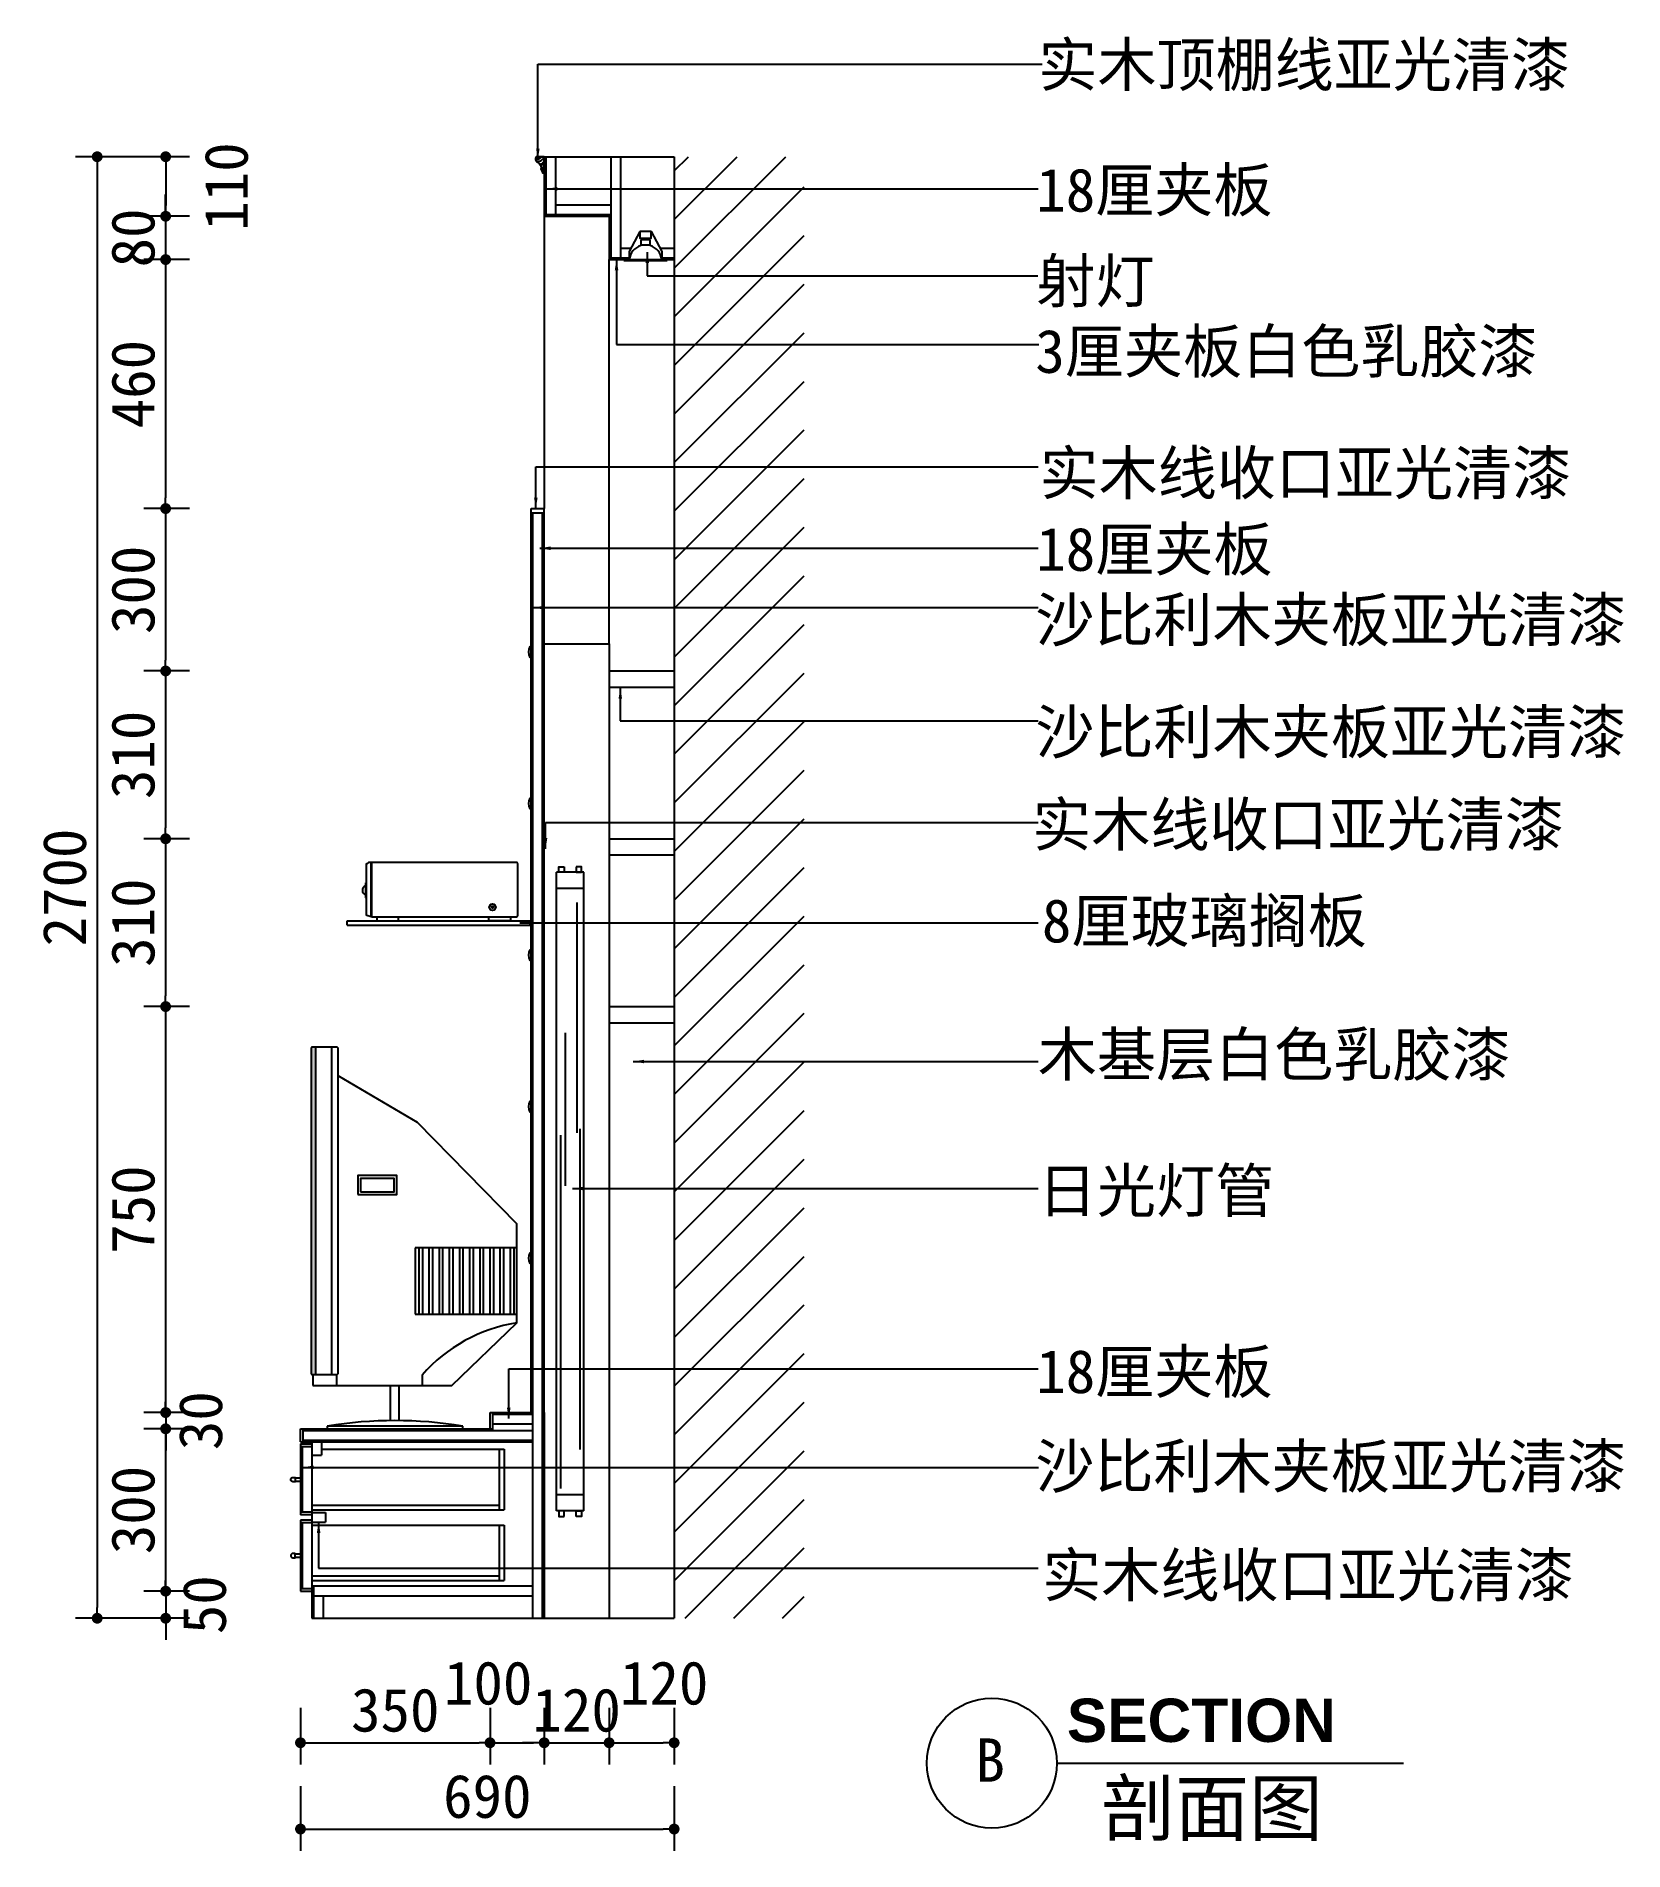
# Model space of a CAD drawing. Extents: x 4489 to 7420, y 1007 to 4359.
import ezdxf

# ---------------------------------------------------------------- set-up
doc = ezdxf.new("R2010")
doc.units = 0
doc.header["$MEASUREMENT"] = 0
doc.layers.get('0').update_dxf_attribs({"linetype": 'CONTINUOUS'})
doc.layers.get('DEFPOINTS').update_dxf_attribs({"linetype": 'CONTINUOUS'})
for name, color, linetype in [('2', 2, 'CONTINUOUS'), ('3', 3, 'CONTINUOUS'), ('4', 4, 'CONTINUOUS'), ('7', 7, 'CONTINUOUS'), ('BH', 3, 'CONTINUOUS'), ('DIM', 3, 'CONTINUOUS'), ('TEXT', 3, 'CONTINUOUS')]:
    doc.layers.add(name, color=color, linetype=linetype)
doc.styles.add('HT', font='swisseb.ttf')
doc.styles.add('HZ', font='SIMFANG0.TTF')
doc.dimstyles.new('ISO-25', dxfattribs={"dimscale": 40, "dimtxt": 2, "dimasz": 0.5, "dimexe": 1, "dimexo": 1, "dimgap": 0.5, "dimtad": 1, "dimdec": 0, "dimzin": 0, "dimtxsty": 'HZ', "dimblk1": 'DOT', "dimblk2": 'DOT', "dimsah": 1, "dimcen": 0, "dimazin": 3, "dimtfac": 0.5, "dimtdec": 0, "dimtix": 1, "dimtmove": 0, "dimatfit": 3, "dimtolj": 1, "dimtzin": 0})

# ---------------------------------------------------------------- blocks, each defined once
blk = doc.blocks.new('_DOT')
at = {"color": 0, "linetype": 'BYBLOCK'}
blk.add_line((-0.5, 0), (-1, 0), dxfattribs=at)
at = {"color": 0, "linetype": 'BYBLOCK', "const_width": 0.5}
blk.add_lwpolyline([(-0.25, 0, 1), (0.25, 0, 1)], format="xyb", close=True, dxfattribs=at)
blk = doc.blocks.new('*D18')
at = {"color": 0, "linetype": 'BYBLOCK'}
for p, q in [((-11850.8, 29370.8), (-11850.8, 29251.4)), ((-11160.8, 29370.8), (-11160.8, 29251.4)), ((-11830.8, 29291.4), (-11180.8, 29291.4))]:
    blk.add_line(p, q, dxfattribs=at)
at = {"layer": 'DEFPOINTS', "color": 0, "linetype": 'BYBLOCK'}
for p in [(-11850.8, 29410.8), (-11160.8, 29410.8), (-11160.8, 29291.4)]:
    blk.add_point(p, dxfattribs=at)
at = {"color": 0, "linetype": 'BYBLOCK', "xscale": 20, "yscale": 20, "zscale": 20, "rotation": 180}
blk.add_blockref('_DOT', (-11850.8, 29291.4), dxfattribs=at)
at = {"color": 0, "linetype": 'BYBLOCK', "xscale": 20, "yscale": 20, "zscale": 20}
blk.add_blockref('_DOT', (-11160.8, 29291.4), dxfattribs=at)
at = {"color": 0, "linetype": 'BYBLOCK', "insert": (-11505.8, 29351.4), "char_height": 80, "attachment_point": 5, "style": 'HZ'}
blk.add_mtext('\\A1;690', dxfattribs=at)
blk = doc.blocks.new('*D14')
at = {"color": 0, "linetype": 'BYBLOCK'}
for p, q in [((-11850.8, 29465.3), (-11850.8, 29360.8)), ((-11500.8, 29465.3), (-11500.8, 29360.8)), ((-11830.8, 29400.8), (-11520.8, 29400.8))]:
    blk.add_line(p, q, dxfattribs=at)
at = {"layer": 'DEFPOINTS', "color": 0, "linetype": 'BYBLOCK'}
for p in [(-11850.8, 29505.3), (-11500.8, 29505.3), (-11500.8, 29400.8)]:
    blk.add_point(p, dxfattribs=at)
at = {"color": 0, "linetype": 'BYBLOCK', "xscale": 20, "yscale": 20, "zscale": 20, "rotation": 180}
blk.add_blockref('_DOT', (-11850.8, 29400.8), dxfattribs=at)
at = {"color": 0, "linetype": 'BYBLOCK', "xscale": 20, "yscale": 20, "zscale": 20}
blk.add_blockref('_DOT', (-11500.8, 29400.8), dxfattribs=at)
at = {"color": 0, "linetype": 'BYBLOCK', "insert": (-11675.8, 29460.8), "char_height": 80, "attachment_point": 5, "style": 'HZ'}
blk.add_mtext('\\A1;350', dxfattribs=at)
blk = doc.blocks.new('A$C7B384687')
at = {"layer": 'BH'}
h = blk.add_hatch(dxfattribs=at)
h.set_pattern_fill('CROSS,_O', color=256, scale=20)
h.set_pattern_definition([(0, (-52303.817, 4090.118), (5, 5), [2.5, -7.5]), (90, (-52302.567, 4088.868), (-5, 5), [2.5, -7.5])])
h.paths.add_polyline_path([(8, 705), (3, 705, 0.414214), (0, 702), (0, 103, 0.414214), (3, 100), (8, 100)])
h = blk.add_hatch(dxfattribs=at)
h.set_pattern_fill('STEEL,_O', color=256, scale=150, angle=45)
h.set_pattern_definition([(90, (-52303.817, 4085.943), (-18.75, 4e-15), []), (90, (-52310.446, 4092.572), (-18.75, 4e-15), [])])
h.paths.add_polyline_path([(380, 334.3), (192.1, 334.3), (192.1, 211.9), (380, 211.9)])
at = {"layer": '3'}
for p, q in [((8, 705), (8, 100)), ((38, 705), (38, 100)), ((47, 100), (47, 80)), ((205.4, 99.2), (205.4, 80)), ((280, 5), (30, 5))]:
    blk.add_line(p, q, dxfattribs=at)
blk.add_lwpolyline([(91.3, 437.5), (153.7, 437.5), (153.7, 462.6), (91.3, 462.6)], close=True, dxfattribs=at)
blk.add_arc((424.4, -91.5), 290.4, 98.7933, 138.9509, dxfattribs=at)
at = {"layer": '7'}
for p, q in [((380, 334.3), (192.1, 334.3)), ((192.1, 334.3), (192.1, 211.9)), ((192.1, 211.9), (380, 211.9)), ((3, 100), (3, 80)), ((3, 80), (47, 80)), ((147, 15), (147, 80)), ((163, 15), (163, 80)), ((30, 5), (30, 0)), ((30, 0), (280, 0)), ((280, 5), (280, 5)), ((280, 0), (280, 5))]:
    blk.add_line(p, q, dxfattribs=at)
blk.add_lwpolyline([(0, 103, 0.414214), (3, 100), (47, 100, 0.414214), (50, 103), (50, 702, 0.414214), (47, 705), (3, 705, 0.414214), (0, 702)], format="xyb", close=True, dxfattribs=at)
blk.add_lwpolyline([(47, 80), (260.1, 80), (380, 195.5), (380, 378.8), (196.3, 565.6), (50, 652.1)], dxfattribs=at)
blk.add_lwpolyline([(86.3, 432.5), (158.7, 432.5), (158.7, 467.6), (86.3, 467.6)], close=True, dxfattribs=at)
blk.add_arc((155, -771.2), 786.2, 80.8522, 99.1478, dxfattribs=at)
blk = doc.blocks.new('*D13')
at = {"color": 0, "linetype": 'BYBLOCK'}
for p, q in [((-12251.6, 32330.8), (-12399.6, 32330.8)), ((-12359.6, 32310.8), (-12359.6, 29650.8)), ((-12251.6, 29630.8), (-12399.6, 29630.8))]:
    blk.add_line(p, q, dxfattribs=at)
at = {"layer": 'DEFPOINTS', "color": 0, "linetype": 'BYBLOCK'}
for p in [(-12211.6, 32330.8), (-12359.6, 29630.8), (-12211.6, 29630.8)]:
    blk.add_point(p, dxfattribs=at)
at = {"color": 0, "linetype": 'BYBLOCK', "xscale": 20, "yscale": 20, "zscale": 20}
for p, rotation in [((-12359.6, 32330.8), 90), ((-12359.6, 29630.8), 270)]:
    blk.add_blockref('_DOT', p, dxfattribs=dict(at, rotation=rotation))
at = {"color": 0, "linetype": 'BYBLOCK', "insert": (-12419.6, 30980.8), "char_height": 80, "attachment_point": 5, "rotation": 90, "style": 'HZ'}
blk.add_mtext('\\A1;2700', dxfattribs=at)
blk = doc.blocks.new('*D9')
at = {"color": 0, "linetype": 'BYBLOCK'}
for p, q in [((-12127.8, 30760.8), (-12211.6, 30760.8)), ((-12171.6, 30740.8), (-12171.6, 30030.8)), ((-12127.8, 30010.8), (-12211.6, 30010.8))]:
    blk.add_line(p, q, dxfattribs=at)
at = {"layer": 'DEFPOINTS', "color": 0, "linetype": 'BYBLOCK'}
for p in [(-12087.8, 30760.8), (-12171.6, 30010.8), (-12087.8, 30010.8)]:
    blk.add_point(p, dxfattribs=at)
at = {"color": 0, "linetype": 'BYBLOCK', "xscale": 20, "yscale": 20, "zscale": 20}
for p, rotation in [((-12171.6, 30760.8), 90), ((-12171.6, 30010.8), 270)]:
    blk.add_blockref('_DOT', p, dxfattribs=dict(at, rotation=rotation))
at = {"color": 0, "linetype": 'BYBLOCK', "insert": (-12231.6, 30385.8), "char_height": 80, "attachment_point": 5, "rotation": 90, "style": 'HZ'}
blk.add_mtext('\\A1;750', dxfattribs=at)
blk = doc.blocks.new('*D11')
at = {"color": 0, "linetype": 'BYBLOCK'}
for p, q in [((-12127.8, 29980.8), (-12211.6, 29980.8)), ((-12171.6, 29960.8), (-12171.6, 29700.8)), ((-12127.8, 29680.8), (-12211.6, 29680.8))]:
    blk.add_line(p, q, dxfattribs=at)
at = {"layer": 'DEFPOINTS', "color": 0, "linetype": 'BYBLOCK'}
for p in [(-12087.8, 29980.8), (-12171.6, 29680.8), (-12087.8, 29680.8)]:
    blk.add_point(p, dxfattribs=at)
at = {"color": 0, "linetype": 'BYBLOCK', "xscale": 20, "yscale": 20, "zscale": 20}
for p, rotation in [((-12171.6, 29980.8), 90), ((-12171.6, 29680.8), 270)]:
    blk.add_blockref('_DOT', p, dxfattribs=dict(at, rotation=rotation))
at = {"color": 0, "linetype": 'BYBLOCK', "insert": (-12231.6, 29830.8), "char_height": 80, "attachment_point": 5, "rotation": 90, "style": 'HZ'}
blk.add_mtext('\\A1;300', dxfattribs=at)
blk = doc.blocks.new('*D12')
at = {"color": 0, "linetype": 'BYBLOCK'}
for p, q in [((3654.1, 37830.5), (3654.1, 37850.5)), ((3697.9, 37810.5), (3614.1, 37810.5)), ((3654.1, 37810.5), (3654.1, 37760.5)), ((3654.1, 37810.5), (3654.1, 37760.5)), ((3697.9, 37760.5), (3614.1, 37760.5)), ((3654.1, 37740.5), (3654.1, 37720.5))]:
    blk.add_line(p, q, dxfattribs=at)
at = {"layer": 'DEFPOINTS', "color": 0, "linetype": 'BYBLOCK'}
for p in [(3737.9, 37810.5), (3654.1, 37760.5), (3737.9, 37760.5)]:
    blk.add_point(p, dxfattribs=at)
at = {"color": 0, "linetype": 'BYBLOCK', "xscale": 20, "yscale": 20, "zscale": 20}
for p, rotation in [((3654.1, 37810.5), 270), ((3654.1, 37760.5), 90)]:
    blk.add_blockref('_DOT', p, dxfattribs=dict(at, rotation=rotation))
at = {"color": 0, "linetype": 'BYBLOCK', "insert": (3725.9, 37785.5), "char_height": 80, "attachment_point": 5, "rotation": 90, "style": 'HZ'}
blk.add_mtext('\\A1;50', dxfattribs=at)
blk = doc.blocks.new('*D10')
at = {"color": 0, "linetype": 'BYBLOCK'}
for p, q in [((3654.1, 38160.5), (3654.1, 38180.5)), ((3697.9, 38140.5), (3614.1, 38140.5)), ((3654.1, 38140.5), (3654.1, 38110.5)), ((3654.1, 38140.5), (3654.1, 38110.5)), ((3697.9, 38110.5), (3614.1, 38110.5)), ((3654.1, 38090.5), (3654.1, 38070.5))]:
    blk.add_line(p, q, dxfattribs=at)
at = {"layer": 'DEFPOINTS', "color": 0, "linetype": 'BYBLOCK'}
for p in [(3737.9, 38140.5), (3654.1, 38110.5), (3737.9, 38110.5)]:
    blk.add_point(p, dxfattribs=at)
at = {"color": 0, "linetype": 'BYBLOCK', "xscale": 20, "yscale": 20, "zscale": 20}
for p, rotation in [((3654.1, 38140.5), 270), ((3654.1, 38110.5), 90)]:
    blk.add_blockref('_DOT', p, dxfattribs=dict(at, rotation=rotation))
at = {"color": 0, "linetype": 'BYBLOCK', "insert": (3718.9, 38125.5), "char_height": 80, "attachment_point": 5, "rotation": 90, "style": 'HZ'}
blk.add_mtext('\\A1;30', dxfattribs=at)
blk = doc.blocks.new('*D5')
at = {"color": 0, "linetype": 'BYBLOCK'}
for p, q in [((-12127.8, 32140.8), (-12211.6, 32140.8)), ((-12171.6, 32120.8), (-12171.6, 31700.8)), ((-12127.8, 31680.8), (-12211.6, 31680.8))]:
    blk.add_line(p, q, dxfattribs=at)
at = {"layer": 'DEFPOINTS', "color": 0, "linetype": 'BYBLOCK'}
for p in [(-12087.8, 32140.8), (-12171.6, 31680.8), (-12087.8, 31680.8)]:
    blk.add_point(p, dxfattribs=at)
at = {"color": 0, "linetype": 'BYBLOCK', "xscale": 20, "yscale": 20, "zscale": 20}
for p, rotation in [((-12171.6, 32140.8), 90), ((-12171.6, 31680.8), 270)]:
    blk.add_blockref('_DOT', p, dxfattribs=dict(at, rotation=rotation))
at = {"color": 0, "linetype": 'BYBLOCK', "insert": (-12231.6, 31910.8), "char_height": 80, "attachment_point": 5, "rotation": 90, "style": 'HZ'}
blk.add_mtext('\\A1;460', dxfattribs=at)
blk = doc.blocks.new('*D7')
at = {"color": 0, "linetype": 'BYBLOCK'}
for p, q in [((-12127.8, 31380.8), (-12211.6, 31380.8)), ((-12171.6, 31360.8), (-12171.6, 31090.8)), ((-12127.8, 31070.8), (-12211.6, 31070.8))]:
    blk.add_line(p, q, dxfattribs=at)
at = {"layer": 'DEFPOINTS', "color": 0, "linetype": 'BYBLOCK'}
for p in [(-12087.8, 31380.8), (-12171.6, 31070.8), (-12087.8, 31070.8)]:
    blk.add_point(p, dxfattribs=at)
at = {"color": 0, "linetype": 'BYBLOCK', "xscale": 20, "yscale": 20, "zscale": 20}
for p, rotation in [((-12171.6, 31380.8), 90), ((-12171.6, 31070.8), 270)]:
    blk.add_blockref('_DOT', p, dxfattribs=dict(at, rotation=rotation))
at = {"color": 0, "linetype": 'BYBLOCK', "insert": (-12231.6, 31225.8), "char_height": 80, "attachment_point": 5, "rotation": 90, "style": 'HZ'}
blk.add_mtext('\\A1;310', dxfattribs=at)
blk = doc.blocks.new('*D8')
at = {"color": 0, "linetype": 'BYBLOCK'}
for p, q in [((-12127.8, 31070.8), (-12211.6, 31070.8)), ((-12171.6, 31050.8), (-12171.6, 30780.8)), ((-12127.8, 30760.8), (-12211.6, 30760.8))]:
    blk.add_line(p, q, dxfattribs=at)
at = {"layer": 'DEFPOINTS', "color": 0, "linetype": 'BYBLOCK'}
for p in [(-12087.8, 31070.8), (-12171.6, 30760.8), (-12087.8, 30760.8)]:
    blk.add_point(p, dxfattribs=at)
at = {"color": 0, "linetype": 'BYBLOCK', "xscale": 20, "yscale": 20, "zscale": 20}
for p, rotation in [((-12171.6, 31070.8), 90), ((-12171.6, 30760.8), 270)]:
    blk.add_blockref('_DOT', p, dxfattribs=dict(at, rotation=rotation))
at = {"color": 0, "linetype": 'BYBLOCK', "insert": (-12231.6, 30915.8), "char_height": 80, "attachment_point": 5, "rotation": 90, "style": 'HZ'}
blk.add_mtext('\\A1;310', dxfattribs=at)
blk = doc.blocks.new('*D6')
at = {"color": 0, "linetype": 'BYBLOCK'}
for p, q in [((-12127.8, 31680.8), (-12211.6, 31680.8)), ((-12171.6, 31660.8), (-12171.6, 31400.8)), ((-12127.8, 31380.8), (-12211.6, 31380.8))]:
    blk.add_line(p, q, dxfattribs=at)
at = {"layer": 'DEFPOINTS', "color": 0, "linetype": 'BYBLOCK'}
for p in [(-12087.8, 31680.8), (-12171.6, 31380.8), (-12087.8, 31380.8)]:
    blk.add_point(p, dxfattribs=at)
at = {"color": 0, "linetype": 'BYBLOCK', "xscale": 20, "yscale": 20, "zscale": 20}
for p, rotation in [((-12171.6, 31680.8), 90), ((-12171.6, 31380.8), 270)]:
    blk.add_blockref('_DOT', p, dxfattribs=dict(at, rotation=rotation))
at = {"color": 0, "linetype": 'BYBLOCK', "insert": (-12231.6, 31530.8), "char_height": 80, "attachment_point": 5, "rotation": 90, "style": 'HZ'}
blk.add_mtext('\\A1;300', dxfattribs=at)
blk = doc.blocks.new('*D4')
at = {"color": 0, "linetype": 'BYBLOCK'}
for p, q in [((-12171.6, 32240.8), (-12171.6, 32260.8)), ((-12127.8, 32220.8), (-12211.6, 32220.8)), ((-12171.6, 32220.8), (-12171.6, 32140.8)), ((-12127.8, 32140.8), (-12211.6, 32140.8)), ((-12171.6, 32120.8), (-12171.6, 32100.8))]:
    blk.add_line(p, q, dxfattribs=at)
at = {"layer": 'DEFPOINTS', "color": 0, "linetype": 'BYBLOCK'}
for p in [(-12087.8, 32220.8), (-12171.6, 32140.8), (-12087.8, 32140.8)]:
    blk.add_point(p, dxfattribs=at)
at = {"color": 0, "linetype": 'BYBLOCK', "xscale": 20, "yscale": 20, "zscale": 20}
for p, rotation in [((-12171.6, 32220.8), 270), ((-12171.6, 32140.8), 90)]:
    blk.add_blockref('_DOT', p, dxfattribs=dict(at, rotation=rotation))
at = {"color": 0, "linetype": 'BYBLOCK', "insert": (-12231.6, 32180.8), "char_height": 80, "attachment_point": 5, "rotation": 90, "style": 'HZ'}
blk.add_mtext('\\A1;80', dxfattribs=at)
blk = doc.blocks.new('*D3')
at = {"color": 0, "linetype": 'BYBLOCK'}
for p, q in [((3697.9, 40460.5), (3614.1, 40460.5)), ((3654.1, 40440.5), (3654.1, 40370.5)), ((3697.9, 40350.5), (3614.1, 40350.5))]:
    blk.add_line(p, q, dxfattribs=at)
at = {"layer": 'DEFPOINTS', "color": 0, "linetype": 'BYBLOCK'}
for p in [(3737.9, 40460.5), (3654.1, 40350.5), (3737.9, 40350.5)]:
    blk.add_point(p, dxfattribs=at)
at = {"color": 0, "linetype": 'BYBLOCK', "xscale": 20, "yscale": 20, "zscale": 20}
for p, rotation in [((3654.1, 40460.5), 90), ((3654.1, 40350.5), 270)]:
    blk.add_blockref('_DOT', p, dxfattribs=dict(at, rotation=rotation))
at = {"color": 0, "linetype": 'BYBLOCK', "insert": (3766.3, 40405.5), "char_height": 80, "attachment_point": 5, "rotation": 90, "style": 'HZ'}
blk.add_mtext('\\A1;110', dxfattribs=at)
blk = doc.blocks.new('*D17')
at = {"color": 0, "linetype": 'BYBLOCK'}
for p, q in [((-11280.8, 29465.3), (-11280.8, 29360.8)), ((-11160.8, 29465.3), (-11160.8, 29360.8)), ((-11260.8, 29400.8), (-11180.8, 29400.8))]:
    blk.add_line(p, q, dxfattribs=at)
at = {"layer": 'DEFPOINTS', "color": 0, "linetype": 'BYBLOCK'}
for p in [(-11280.8, 29505.3), (-11160.8, 29505.3), (-11160.8, 29400.8)]:
    blk.add_point(p, dxfattribs=at)
at = {"color": 0, "linetype": 'BYBLOCK', "xscale": 20, "yscale": 20, "zscale": 20, "rotation": 180}
blk.add_blockref('_DOT', (-11280.8, 29400.8), dxfattribs=at)
at = {"color": 0, "linetype": 'BYBLOCK', "xscale": 20, "yscale": 20, "zscale": 20}
blk.add_blockref('_DOT', (-11160.8, 29400.8), dxfattribs=at)
at = {"color": 0, "linetype": 'BYBLOCK', "insert": (-11179.2, 29510.8), "char_height": 80, "attachment_point": 5, "style": 'HZ'}
blk.add_mtext('\\A1;120', dxfattribs=at)
blk = doc.blocks.new('*D16')
at = {"color": 0, "linetype": 'BYBLOCK'}
for p, q in [((-11400.8, 29465.3), (-11400.8, 29360.8)), ((-11280.8, 29465.3), (-11280.8, 29360.8)), ((-11420.8, 29400.8), (-11440.8, 29400.8)), ((-11400.8, 29400.8), (-11280.8, 29400.8)), ((-11260.8, 29400.8), (-11240.8, 29400.8))]:
    blk.add_line(p, q, dxfattribs=at)
at = {"layer": 'DEFPOINTS', "color": 0, "linetype": 'BYBLOCK'}
for p in [(-11400.8, 29505.3), (-11280.8, 29505.3), (-11280.8, 29400.8)]:
    blk.add_point(p, dxfattribs=at)
at = {"color": 0, "linetype": 'BYBLOCK', "xscale": 20, "yscale": 20, "zscale": 20}
blk.add_blockref('_DOT', (-11400.8, 29400.8), dxfattribs=at)
at = {"color": 0, "linetype": 'BYBLOCK', "xscale": 20, "yscale": 20, "zscale": 20, "rotation": 180}
blk.add_blockref('_DOT', (-11280.8, 29400.8), dxfattribs=at)
at = {"color": 0, "linetype": 'BYBLOCK', "insert": (-11340.8, 29460.8), "char_height": 80, "attachment_point": 5, "style": 'HZ'}
blk.add_mtext('\\A1;120', dxfattribs=at)
blk = doc.blocks.new('*D15')
at = {"color": 0, "linetype": 'BYBLOCK'}
for p, q in [((-11500.8, 29465.3), (-11500.8, 29360.8)), ((-11400.8, 29465.3), (-11400.8, 29360.8)), ((-11480.8, 29400.8), (-11420.8, 29400.8))]:
    blk.add_line(p, q, dxfattribs=at)
at = {"layer": 'DEFPOINTS', "color": 0, "linetype": 'BYBLOCK'}
for p in [(-11500.8, 29505.3), (-11400.8, 29505.3), (-11400.8, 29400.8)]:
    blk.add_point(p, dxfattribs=at)
at = {"color": 0, "linetype": 'BYBLOCK', "xscale": 20, "yscale": 20, "zscale": 20, "rotation": 180}
blk.add_blockref('_DOT', (-11500.8, 29400.8), dxfattribs=at)
at = {"color": 0, "linetype": 'BYBLOCK', "xscale": 20, "yscale": 20, "zscale": 20}
blk.add_blockref('_DOT', (-11400.8, 29400.8), dxfattribs=at)
at = {"color": 0, "linetype": 'BYBLOCK', "insert": (-11504.2, 29510.8), "char_height": 80, "attachment_point": 5, "style": 'HZ'}
blk.add_mtext('\\A1;100', dxfattribs=at)
blk = doc.blocks.new('A$C7C87166E')
at = {"layer": '3'}
for p, q in [((16.6, 8.1), (16.6, 108)), ((17.6, 8.1), (17.6, 108))]:
    blk.add_line(p, q, dxfattribs=at)
blk.add_lwpolyline([(6.9, 70.8, 0.414214), (5.9, 69.8), (5.9, 43.8, 0.414214), (6.9, 42.8)], format="xyb", dxfattribs=at)
for radius in [6, 2]:
    blk.add_circle((240.5, 25.7), radius, dxfattribs=at)
blk.add_arc((8.4, 56.8), 8.36, 106.8964, 253.1036, dxfattribs=at)
at = {"layer": '7'}
blk.add_lwpolyline([(16.6, 8.1, 0.089934), (17.3, 8), (284.9, 8, 0.414214), (286.9, 10), (286.9, 106, 0.414214), (284.9, 108), (12.3, 108, 0.089934), (11.6, 107.9), (8.2, 105.5, 0.312633), (6.9, 103.6), (6.9, 12.4, 0.312633), (8.2, 10.5)], format="xyb", close=True, dxfattribs=at)
for points in [[(26.7, 8), (26.7, 1, 0.414214), (27.7, 0), (65.7, 0, 0.414214), (66.7, 1), (66.7, 8)], [(273.5, 8), (273.5, 1, -0.414214), (272.5, 0), (234.5, 0, -0.414214), (233.5, 1), (233.5, 8)]]:
    blk.add_lwpolyline(points, format="xyb", dxfattribs=at)

msp = doc.modelspace()

# ---------------------------------------------------------------- hatches: boundary and pattern name
at = {"layer": 'BH'}
h = msp.add_hatch(dxfattribs=at)
h.set_pattern_fill('ANSI31', color=256, scale=20, style=0)
h.set_pattern_definition([(45, (17267.61, -28112.375), (-44.90128, 44.90128), [])])
h.paths.add_polyline_path([(5906.8, 4136.9), (5666.8, 4136.9), (5666.8, 1436.9), (5906.8, 1436.9)])

# ---------------------------------------------------------------- linework, layer by layer
at = {"layer": '2'}
msp.add_line((5666.8, 4136.9), (5666.8, 1436.9), dxfattribs=at)
at = {"layer": '2', "color": 1}
msp.add_line((4997.8, 1436.9), (5666.8, 1436.9), dxfattribs=at)
at = {"layer": '3'}
for p, q in [((5447.8, 4136.9), (5447.8, 4029.9)), ((5567.8, 4136.9), (5567.8, 3949.9)), ((5429.8, 4029.9), (5426.8, 4026.9)), ((5447.8, 4047.9), (5549.8, 4047.9)), ((5546.8, 4026.9), (5549.8, 4029.9)), ((5603.3, 3998.8), (5583.9, 3961.9)), ((5624.6, 3998.8), (5643.9, 3961.9)), ((5567.8, 3967.9), (5587.1, 3967.9)), ((5583.9, 3961.9), (5583.9, 3944.9)), ((5622.5, 3983.3), (5605.4, 3983.3)), ((5605.4, 3983.3), (5605.4, 3972.5)), ((5605.4, 3973.8), (5622.5, 3973.8)), ((5608.2, 3986.5), (5608.2, 3983.3)), ((5610.2, 3986.5), (5610.2, 3983.3)), ((5617.7, 3986.5), (5617.7, 3983.3)), ((5619.7, 3986.5), (5619.7, 3983.3)), ((5622.5, 3972.5), (5622.5, 3983.3)), ((5640.8, 3967.9), (5666.8, 3967.9)), ((5643.9, 3961.9), (5643.9, 3944.9)), ((5546.8, 3946.9), (5549.8, 3949.9)), ((5583.9, 3946.9), (5643.9, 3946.9)), ((5402.8, 3478.9), (5426.8, 3478.9)), ((5402.8, 1816.9), (5405.8, 1813.9)), ((4966.8, 1696.1), (4976.8, 1696.1)), ((4966.8, 1690.1), (4976.8, 1690.1)), ((4966.8, 1555.6), (4976.8, 1555.6)), ((4966.8, 1549.6), (4976.8, 1549.6))]:
    msp.add_line(p, q, dxfattribs=at)
for points in [[(5603.3, 3998.8), (5603.3, 3986.5), (5624.6, 3986.5), (5624.6, 3998.8)], [(5463.8, 2825), (5463.8, 2815), (5453.8, 2815), (5453.8, 2825)], [(5485.8, 2825), (5485.8, 2815), (5495.8, 2815), (5495.8, 2825)], [(5463.8, 1625), (5463.8, 1635), (5453.8, 1635), (5453.8, 1625)], [(5485.8, 1625), (5485.8, 1635), (5495.8, 1635), (5495.8, 1625)]]:
    msp.add_lwpolyline(points, close=True, dxfattribs=at)
for points in [[(5402.8, 3211.9), (5400.7, 3211.9, -0.240166), (5401.1, 3231.9), (5402.8, 3231.9)], [(5402.8, 2931.9), (5400.7, 2931.9, -0.240166), (5401.1, 2951.9), (5402.8, 2951.9)], [(5402.8, 2651.9), (5400.7, 2651.9, -0.240166), (5401.1, 2671.9), (5402.8, 2671.9)], [(5402.8, 2371.9), (5400.7, 2371.9, -0.240166), (5401.1, 2391.9), (5402.8, 2391.9)], [(5402.8, 2091.9), (5400.7, 2091.9, -0.240166), (5401.1, 2111.9), (5402.8, 2111.9)]]:
    msp.add_lwpolyline(points, format="xyb", dxfattribs=at)
for points in [[(4962.8, 1697.1), (4966.8, 1697.1), (4966.8, 1689.1), (4962.8, 1689.1, -1)], [(4966.8, 1556.6), (4962.8, 1556.6, 1), (4962.8, 1548.6), (4966.8, 1548.6)]]:
    msp.add_lwpolyline(points, format="xyb", close=True, dxfattribs=at)
for start, end in [(106.3858, 173.7911), (6.2089, 73.6142)]:
    msp.add_arc((5613.9, 3943.6), 30.2, start, end, dxfattribs=at)
at = {"layer": '4'}
for p, q in [((5412.3, 4136.9), (5666.8, 4136.9)), ((5426.8, 4136.9), (5426.8, 4026.9)), ((5426.8, 4026.9), (5546.8, 4026.9)), ((5546.8, 4026.9), (5546.8, 3946.9)), ((5546.8, 3946.9), (5583.9, 3946.9)), ((5643.9, 3946.9), (5666.8, 3946.9)), ((5402.8, 1816.9), (5402.8, 3486.9)), ((5426.8, 1816.9), (5426.8, 3486.9)), ((5426.8, 3236.9), (5546.8, 3236.9)), ((5546.8, 3236.9), (5546.8, 1436.9)), ((5546.8, 3186.9), (5666.8, 3186.9)), ((5546.8, 3156.9), (5666.8, 3156.9)), ((5546.8, 2876.9), (5666.8, 2876.9)), ((5546.8, 2846.9), (5666.8, 2846.9)), ((5546.8, 2566.9), (5666.8, 2566.9)), ((5546.8, 2536.9), (5666.8, 2536.9)), ((5326.8, 1786.9), (5326.8, 1816.9)), ((5326.8, 1816.9), (5402.8, 1816.9)), ((5331.8, 1783.9), (5331.8, 1816.9)), ((5426.8, 1816.9), (5426.8, 1436.9)), ((4976.8, 1786.9), (5331.8, 1786.9)), ((4976.8, 1762.9), (4976.8, 1786.9)), ((4981.8, 1762.9), (4981.8, 1786.9)), ((4976.8, 1762.9), (4997.8, 1762.9)), ((4976.8, 1758.9), (4976.8, 1627.9)), ((4976.8, 1758.9), (4997.8, 1758.9)), ((4976.8, 1753.9), (4997.8, 1753.9)), ((4997.8, 1762.9), (5405.8, 1762.9)), ((4997.8, 1632.9), (4976.8, 1632.9)), ((4997.8, 1627.9), (4976.8, 1627.9)), ((4976.8, 1617.9), (4976.8, 1486.9)), ((4997.8, 1617.9), (4976.8, 1617.9)), ((4997.8, 1612.9), (4976.8, 1612.9)), ((4976.8, 1491.9), (4997.8, 1491.9)), ((4976.8, 1486.9), (4997.8, 1486.9)), ((4997.8, 1506.4), (4997.8, 1436.9))]:
    msp.add_line(p, q, dxfattribs=at)
at = {"layer": '7'}
for p, q in [((5429.8, 4136.9), (5429.8, 4029.9)), ((5549.8, 4136.9), (5549.8, 3949.9)), ((5426.8, 4026.9), (5426.8, 3486.9)), ((5429.8, 4029.9), (5549.8, 4029.9)), ((5546.8, 3236.9), (5546.8, 3946.9)), ((5549.8, 3949.9), (5583.9, 3949.9)), ((5643.9, 3949.9), (5666.8, 3949.9)), ((5402.8, 3486.9), (5426.8, 3486.9)), ((5405.8, 1436.9), (5405.8, 3478.9)), ((5423.8, 1436.9), (5423.8, 3478.9)), ((5449.8, 1635), (5449.8, 2815)), ((5499.8, 2815), (5449.8, 2815)), ((5499.8, 2785), (5449.8, 2785)), ((5499.8, 1635), (5499.8, 2815)), ((5062.8, 2724.9), (5402.8, 2724.9)), ((5062.8, 2716.9), (5062.8, 2724.9)), ((5062.8, 2716.9), (5402.8, 2716.9)), ((5331.8, 1813.9), (5405.8, 1813.9)), ((4981.8, 1783.9), (5405.8, 1783.9)), ((5331.8, 1795.9), (5405.8, 1795.9)), ((4979.8, 1753.9), (4979.8, 1632.9)), ((4981.8, 1765.9), (5405.8, 1765.9)), ((4997.8, 1762.9), (4997.8, 1506.4)), ((5015.8, 1762.9), (5015.8, 1737.9)), ((5015.8, 1749.4), (5352.8, 1749.4)), ((5343.8, 1749.4), (5343.8, 1636.9)), ((5352.8, 1749.4), (5352.8, 1636.9)), ((4997.8, 1737.9), (5015.8, 1737.9)), ((4997.8, 1645.9), (5343.8, 1645.9)), ((5499.8, 1665), (5449.8, 1665)), ((4979.8, 1612.9), (4979.8, 1491.9)), ((4997.8, 1636.9), (5352.8, 1636.9)), ((4997.8, 1632.4), (5022.8, 1632.4)), ((4997.8, 1614.4), (5022.8, 1614.4)), ((5022.8, 1632.4), (5022.8, 1614.4)), ((5499.8, 1635), (5449.8, 1635)), ((4997.8, 1608.9), (5352.8, 1608.9)), ((5343.8, 1608.9), (5343.8, 1506.4)), ((5352.8, 1608.9), (5352.8, 1506.4)), ((4997.8, 1515.4), (5343.8, 1515.4)), ((4997.8, 1506.4), (5352.8, 1506.4)), ((4997.8, 1496.4), (5405.8, 1496.4)), ((5000.8, 1496.4), (5000.8, 1436.9)), ((5000.8, 1478.4), (5405.8, 1478.4)), ((5018.8, 1478.4), (5018.8, 1436.9))]:
    msp.add_line(p, q, dxfattribs=at)
at = {"layer": '7', "color": 7}
for p, q in [((5573.9, 3946.9), (5573.9, 3944.9)), ((5573.9, 3944.9), (5583.9, 3944.9)), ((5583.9, 3944.9), (5643.9, 3944.9)), ((5643.9, 3944.9), (5653.9, 3944.9)), ((5653.9, 3946.9), (5653.9, 3944.9))]:
    msp.add_line(p, q, dxfattribs=at)
at = {"layer": '7'}
msp.add_lwpolyline([(5426.8, 4106.9), (5426.8, 4136.9), (5412.3, 4136.9, 0.490932), (5414.3, 4126.7, -0.352821), (5420.8, 4113.9), (5422.6, 4113.9, 0.643951), (5423.8, 4109.4), (5423.8, 4106.9)], format="xyb", close=True, dxfattribs=at)
at = {"layer": 'BH'}
for p, q in [((5412, 4131.8), (5410.8, 4131.7)), ((5414, 4131.9), (5412, 4131.8)), ((5414.9, 4127.7), (5413.1, 4127.5)), ((5416.1, 4132.2), (5414, 4131.9)), ((5417, 4128), (5414.9, 4127.7)), ((5418.1, 4133.2), (5416.1, 4132.2)), ((5419.1, 4128.7), (5417, 4128)), ((5420.2, 4134.7), (5418.1, 4133.2)), ((5421.2, 4130.1), (5419.1, 4128.7)), ((5421.3, 4136.9), (5420.2, 4134.7)), ((5423, 4123.8), (5420.9, 4122.8)), ((5423.2, 4131.8), (5421.2, 4130.1)), ((5425, 4125.9), (5423, 4123.8)), ((5425.3, 4133.8), (5423.2, 4131.8)), ((5425.3, 4123.4), (5423.2, 4121.9)), ((5426.8, 4127.9), (5425, 4125.9)), ((5426.8, 4135.9), (5425.3, 4133.8)), ((5426.8, 4125.3), (5425.3, 4123.4)), ((5420.9, 4122.8), (5419.4, 4122.3)), ((5421.2, 4121.1), (5420, 4120.9)), ((5421.5, 4114.6), (5420.9, 4114.3)), ((5423.2, 4121.9), (5421.2, 4121.1)), ((5423.6, 4116), (5421.5, 4114.6)), ((5423.4, 4110.3), (5422.8, 4110)), ((5425.3, 4112.4), (5423.4, 4110.3)), ((5425.6, 4118), (5423.6, 4116)), ((5426.8, 4114.5), (5425.3, 4112.4)), ((5426.8, 4120.3), (5425.6, 4118)), ((5487.5, 2333.3), (5487.5, 2758.8)), ((5466.3, 2235.9), (5466.3, 2518.5)), ((5457.6, 1676.3), (5457.6, 2329.4)), ((5493.3, 1748.6), (5493.3, 2341))]:
    msp.add_line(p, q, dxfattribs=at)
at = {"layer": 'TEXT', "color": 6}
msp.add_line((6373.5, 1169.1), (7013.5, 1169.1), dxfattribs=at)
msp.add_circle((6253.5, 1169.1), 120, dxfattribs=at)

# ---------------------------------------------------------------- block references
at = {"layer": '3'}
for name, p in [('A$C7C87166E', (5091, 2724.9)), ('A$C7B384687', (4996.3, 1786.9))]:
    msp.add_blockref(name, p, dxfattribs=at)

# ---------------------------------------------------------------- texts
at = {"layer": 'TEXT', "style": 'HZ'}
for s, p in [('实木顶棚线亚光清漆', (6339.2, 4266.9)), ('18厘夹板', (6335.6, 4035.4)), ('射灯', (6335.6, 3867.5)), ('3厘夹板白色乳胶漆', (6333.8, 3737.5)), ('实木线收口亚光清漆', (6341.5, 3512.7)), ('18厘夹板', (6335.6, 3371.8)), ('沙比利木夹板亚光清漆', (6333.8, 3241.5)), ('沙比利木夹板亚光清漆', (6333.8, 3034.4)), ('实木线收口亚光清漆', (6328, 2863.3)), ('8厘玻璃搁板', (6345.9, 2685.4)), ('木基层白色乳胶漆', (6338.4, 2438.6)), ('日光灯管', (6338.4, 2186.9)), ('18厘夹板', (6335.6, 1852.7)), ('沙比利木夹板亚光清漆', (6333.8, 1677.8)), ('实木线收口亚光清漆', (6346.5, 1476.6))]:
    msp.add_text(s, height=80, dxfattribs=at).set_placement(p)
at = {"layer": 'TEXT', "linetype": 'BYBLOCK'}
for s, height, style, p in [('SECTION', 80, 'HT', (6392, 1208.3)), ('B', 80, 'HZ', (6223.2, 1134.8)), ('剖面图', 100, 'HZ', (6455.5, 1036.1))]:
    msp.add_text(s, height=height, dxfattribs=dict(at, style=style)).set_placement(p)

# ---------------------------------------------------------------- dimensions: what is measured, and where the dimension line sits
at = {"layer": 'DIM'}
for base, p1, p2, picture, middle in [((4727.8, 4026.9), (4811.7, 4136.9), (4811.7, 4026.9), '*D3', (4840.1, 4081.9)), ((4727.8, 1786.9), (4811.7, 1816.9), (4811.7, 1786.9), '*D10', (4792.7, 1801.9)), ((4727.8, 1436.9), (4811.7, 1486.9), (4811.7, 1436.9), '*D12', (4799.6, 1461.9))]:
    dim = msp.add_linear_dim(base=base, p1=p1, p2=p2, angle=90, dimstyle='ISO-25', dxfattribs=at)
    dim.commit()
    dim.dimension.update_dxf_attribs({"geometry": picture, "text_midpoint": middle, "dimtype": 128, "insert": (1073.8, -36323.7)})
for base, p1, p2, picture, middle, set_off in [((4601.4, 1436.9), (4749.4, 4136.9), (4749.4, 1436.9), '*D13', (4541.4, 2786.9), (16961, -28194)), ((4727.8, 3946.9), (4811.7, 4026.9), (4811.7, 3946.9), '*D4', (4667.8, 3986.9), (16899.4, -28194)), ((4727.8, 3486.9), (4811.7, 3946.9), (4811.7, 3486.9), '*D5', (4667.8, 3716.9), (16899.4, -28194)), ((4727.8, 3186.9), (4811.7, 3486.9), (4811.7, 3186.9), '*D6', (4667.8, 3336.9), (16899.4, -28194)), ((4727.8, 2876.9), (4811.7, 3186.9), (4811.7, 2876.9), '*D7', (4667.8, 3031.9), (16899.4, -28194)), ((4727.8, 2566.9), (4811.7, 2876.9), (4811.7, 2566.9), '*D8', (4667.8, 2721.9), (16899.4, -28194)), ((4727.8, 1816.9), (4811.7, 2566.9), (4811.7, 1816.9), '*D9', (4667.8, 2191.9), (16899.4, -28194)), ((4727.8, 1486.9), (4811.7, 1786.9), (4811.7, 1486.9), '*D11', (4667.8, 1636.9), (16899.4, -28194))]:
    dim = msp.add_linear_dim(base=base, p1=p1, p2=p2, angle=90, dimstyle='ISO-25', dxfattribs=at)
    dim.commit()
    dim.dimension.update_dxf_attribs({"geometry": picture, "text_midpoint": middle, "insert": set_off})
for base, p1, p2, picture, middle in [((5426.8, 1206.8), (5326.8, 1311.3), (5426.8, 1311.3), '*D15', (5323.4, 1316.8)), ((5666.8, 1206.8), (5546.8, 1311.3), (5666.8, 1311.3), '*D17', (5648.4, 1316.8))]:
    dim = msp.add_linear_dim(base=base, p1=p1, p2=p2, dimstyle='ISO-25', dxfattribs=at)
    dim.commit()
    dim.dimension.update_dxf_attribs({"geometry": picture, "text_midpoint": middle, "dimtype": 128, "insert": (16827.6, -28194)})
for base, p1, p2, picture, middle, set_off in [((5326.8, 1206.8), (4976.8, 1311.3), (5326.8, 1311.3), '*D14', (5151.8, 1266.8), (16827.6, -28194)), ((5546.8, 1206.8), (5426.8, 1311.3), (5546.8, 1311.3), '*D16', (5486.8, 1266.8), (16827.6, -28194)), ((5666.8, 1047.4), (4976.8, 1166.8), (5666.8, 1166.8), '*D18', (5321.8, 1157.4), (16827.6, -28244))]:
    dim = msp.add_linear_dim(base=base, p1=p1, p2=p2, dimstyle='ISO-25', dxfattribs=at)
    dim.commit()
    dim.dimension.update_dxf_attribs({"geometry": picture, "text_midpoint": middle, "insert": set_off})

# ---------------------------------------------------------------- leaders
at = {"layer": 'TEXT'}
for points in [[(5415.1, 4132), (5415.1, 4308.1), (6346.5, 4308.1)], [(5431.2, 4077.5), (6339, 4077.5)], [(5617.1, 3960.7), (5617.1, 3916.7), (6338.4, 3916.7)], [(5560.4, 3946.9), (5560.4, 3790), (6340.3, 3790)], [(5411.4, 3486.9), (5411.4, 3563.7), (6339, 3563.7)], [(5418.5, 3413.5), (6339, 3413.5)], [(5405.8, 3303.8), (6339, 3303.8)], [(5567.4, 3155.4), (5567.4, 3094.7), (6339, 3094.7)], [(5429.3, 2858.2), (5429.3, 2907.1), (6339, 2907.1)], [(5381.9, 2721.8), (6339, 2721.8)], [(5591.3, 2465.3), (6339, 2465.3)], [(5479.3, 2230.6), (6339, 2230.6)], [(5361.4, 1805.7), (5361.4, 1897.4), (6339, 1897.4)], [(4980.9, 1715.5), (6339.9, 1715.5)], [(5010.3, 1614.4), (5010.3, 1529.5), (6339, 1529.5)]]:
    msp.add_leader(points, dimstyle='ISO-25', dxfattribs=at)

doc.saveas('drawing.dxf')
